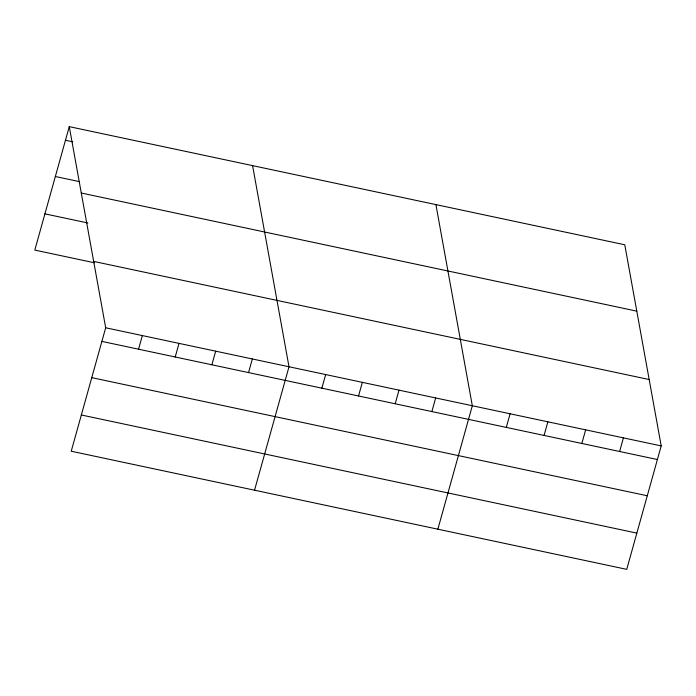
<?xml version="1.0" encoding="UTF-8"?>
<svg xmlns="http://www.w3.org/2000/svg" width="696" height="696" viewBox="0 0 696 696"><rect width="100%" height="100%" fill="white"/><g stroke="black" fill="none" stroke-linecap="round" stroke-linejoin="round"><path stroke-width="1.04" d="M69.269 126.646L105.688 327.781L71.227 451.225L626.731 569.354L661.2 445.91L624.773 244.775L69.269 126.646L34.8 250.09L94.508 262.792M138.547 349.201L142.349 335.576M175.209 356.996L179.02 343.372M211.88 364.791L215.682 351.167M248.542 372.586L252.344 358.962M254.545 490.21L289.005 366.766L252.587 165.631M321.865 388.185L325.676 374.561M358.536 395.981L362.338 382.356M395.197 403.776L398.999 390.151M431.859 411.571L435.661 397.947M437.862 529.186L472.323 405.742L435.905 204.607M506.297 427.405L510.098 413.781M544.072 435.435L547.874 421.811M581.847 443.465L585.649 429.841M619.623 451.495L623.425 437.871M65.459 140.27L72.793 141.827M55.341 176.514L79.44 181.639M81.284 193.018L636.797 311.147M44.918 213.855L87.87 222.981M93.673 261.409L649.177 379.538M105.688 327.781L661.2 445.91M101.886 341.405L657.398 459.534M91.768 377.65L647.28 495.769M81.345 414.981L636.849 533.11"/></g></svg>
